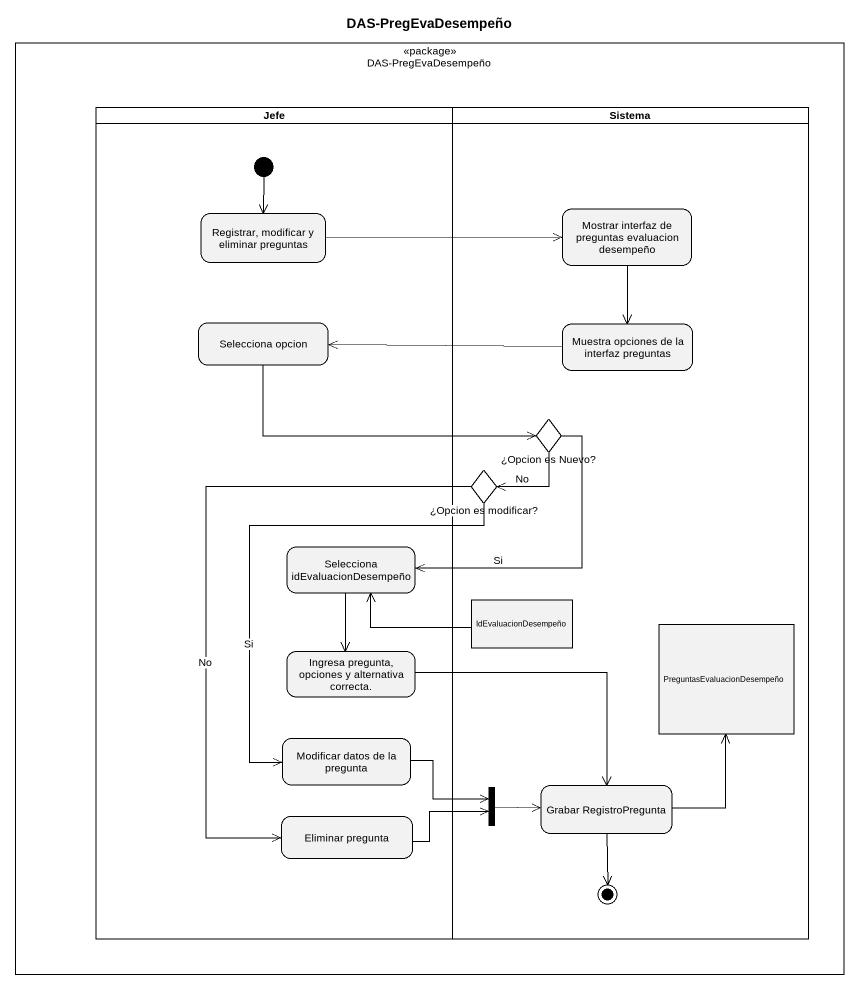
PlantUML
@startuml
title DAS-PregEvaDesempeño
hide empty description
state "DAS-PregEvaDesempeño" as DAS_PregEvaDesempeño <<package>> {
  state Jefe <<partition>> {
    state "Registrar, modificar y eliminar preguntas" as Registrar_modificar_y
    state "Selecciona opcion" as Selecciona_opcion
    state "Selecciona idEvaluacionDesempeño" as Selecciona
    state "Ingresa pregunta, opciones y alternativa correcta." as Ingresa_pregunta_opciones_y
    state "Modificar datos de la pregunta" as Modificar_datos_de_la
    state "Eliminar pregunta" as Eliminar_pregunta
    [*] --> Registrar_modificar_y
  }
  state Sistema <<partition>> {
    state "Mostrar interfaz de preguntas evaluacion desempeño" as Mostrar_interfaz_de
    state "Muestra opciones de la interfaz preguntas" as Muestra_opciones_de_la
    state "¿Opcion es Nuevo?" as Opcion_es_Nuevo <<choice>>
    state "¿Opcion es modificar?" as Opcion_es_modificar <<choice>>
    state IdEvaluacionDesempeño <<object>>
    state PreguntasEvaluacionDesempeño <<object>>
    state fork1 <<join>>
    state "Grabar RegistroPregunta" as Grabar_RegistroPregunta
    Grabar_RegistroPregunta --> [*]
  }
}
Registrar_modificar_y -right-> Mostrar_interfaz_de
Mostrar_interfaz_de --> Muestra_opciones_de_la
Selecciona_opcion -right-> Opcion_es_Nuevo
Muestra_opciones_de_la -left-> Selecciona_opcion
Opcion_es_Nuevo --> Opcion_es_modificar : No
Opcion_es_Nuevo --> Selecciona : Si
Opcion_es_modificar --> Modificar_datos_de_la : Si
Opcion_es_modificar --> Eliminar_pregunta : No
Selecciona --> Ingresa_pregunta_opciones_y
IdEvaluacionDesempeño -left-> Selecciona
Ingresa_pregunta_opciones_y -right-> Grabar_RegistroPregunta
Modificar_datos_de_la -right-> fork1
fork1 -right-> Grabar_RegistroPregunta
Grabar_RegistroPregunta -up-> PreguntasEvaluacionDesempeño
Eliminar_pregunta -right-> fork1
@enduml
